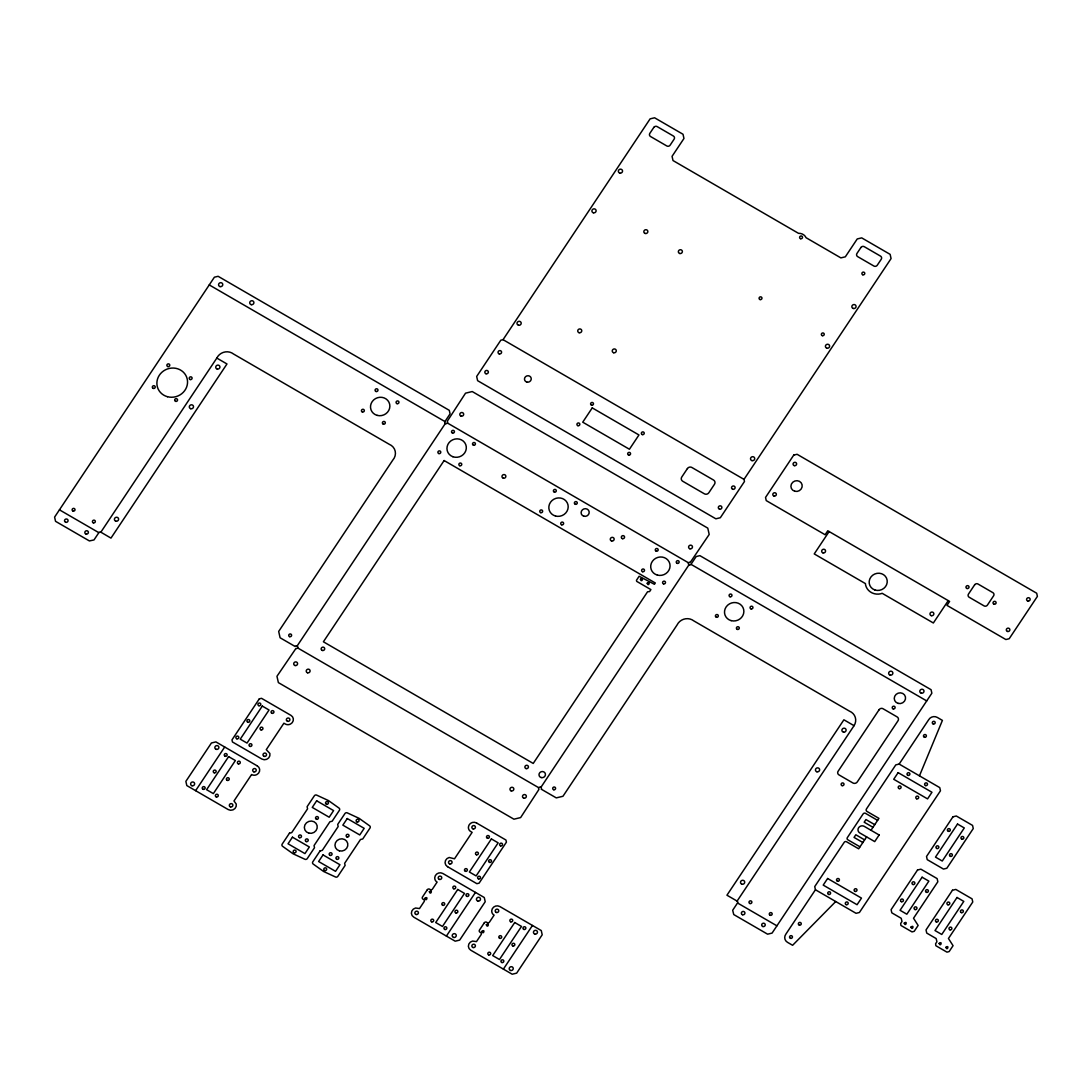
<?xml version="1.0" encoding="UTF-8"?>
<svg xmlns="http://www.w3.org/2000/svg" width="1092" height="1092" viewBox="0 0 1092 1092"><rect width="100%" height="100%" fill="white"/><g stroke="black" fill="none" stroke-linecap="round" stroke-linejoin="round"><path stroke-width="1.5" d="M919.45 775.852L942.41 720.392L937.264 717.403A6.115 5.733 -20.2 0 0 928.664 719.751L899.153 764.072L895.795 764.878L866.447 808.954A1.938 1.815 -20.2 0 0 867.007 811.452L878.937 818.372L871.007 830.275M689.284 564.864L688.956 564.701A1.461 1.379 -20.2 0 1 688.52 562.994L688.643 562.789M690.99 564.332L696.164 556.551L699.863 555.637L931.067 689.694L931.858 693.202L772.071 933.1L767.594 934.179L733.756 914.564L732.677 910.264L737.523 902.988A1.461 1.379 -20.2 0 0 737.1 901.091L854.053 725.689A10.784 10.115 -20.2 0 0 849.521 711.179L693.843 620.911A10.784 10.115 -20.2 0 0 677.081 624.952L562.967 796.273L556.265 797.883L541.236 789.175A1.461 1.379 -20.2 0 0 540.909 787.346L689.025 564.741A1.461 1.379 -20.2 0 0 690.99 564.332L926.712 700.914M445.359 423.464L297.133 645.986A1.461 1.379 -20.2 0 0 295.127 646.478L280.098 637.769L278.678 631.435L392.792 460.114A10.784 10.115 -20.2 0 0 389.257 444.308L233.579 354.04A10.784 10.115 -20.2 0 0 216.817 358.08L100.846 532.186A1.461 1.379 -20.2 0 0 98.84 532.664L93.994 539.939L89.394 540.936L55.542 521.321L54.6 517.103L214.387 277.204L218.113 276.303L449.276 410.333L450.068 413.854L444.935 421.567A1.461 1.379 -20.2 0 0 445.249 423.396A1.461 1.379 -20.2 0 0 447.215 423.177A1.461 1.379 -20.2 0 0 447.229 421.307L465.533 393.175L472.235 391.55L707.78 528.132L709.199 534.452L690.349 562.257A1.461 1.379 -20.2 0 0 688.52 562.994M195.618 790.663L224.693 747.01M503.043 339.667L650.122 118.851L654.586 117.786L683.019 134.261L683.961 138.479L672.058 156.333L673.013 160.551L798.498 233.319A8.19 7.685 -20.2 0 1 806.087 237.715L840.867 257.889L845.344 256.811L857.234 238.943L861.711 237.879L890.13 254.354L891.072 258.572L744.007 479.374L744.485 481.49L720.338 517.731L715.861 518.809L477.613 380.671L476.672 376.453L500.818 340.199L503.043 339.667L744.007 479.374M446.396 936.076L475.47 892.41M503.385 969.123L532.459 925.456M829.128 531.558L814.236 553.917L865.465 583.619L865.56 584.875A13.022 12.203 -20.2 0 0 880.875 593.761L882.131 593.284L933.36 622.986L948.252 600.627M866.598 836.895L858.667 848.798L846.396 841.686A1.679 1.57 -20.2 0 0 844.225 842.314L814.728 886.595L815.437 889.762L785.912 934.083A6.115 5.733 -20.2 0 0 787.468 942.314L792.615 945.29L835.735 901.528M257.18 765.861L257.316 765.929A5.283 4.955 -20.2 0 1 256.838 774.583L255.542 775.074A5.283 4.955 -20.2 0 1 251.597 774.528L233.975 800.982L236.241 804.053A5.283 4.955 -20.2 0 1 228.242 809.582L186.814 785.571L185.872 781.353L211.425 742.983L215.902 741.905L257.18 765.847M447.57 866.679L447.433 866.611A5.283 4.955 -20.2 0 1 449.208 857.479L454.504 858.803L472.126 832.35L470.775 831.558A5.283 4.955 -20.2 0 1 468.509 828.5L468.4 827.204A5.283 4.955 -20.2 0 1 476.508 822.958L476.631 823.054M209.255 284.916L444.935 421.567M447.365 422.986L688.602 562.858M854.053 725.689L843.898 719.792L726.944 895.208L737.1 901.091M216.817 358.08L226.972 363.964L110.974 538.11L100.846 532.186M899.153 764.072L939.762 787.619L940.471 790.785L859.404 912.502L856.046 913.308L815.437 889.762M877.613 820.351L865.519 813.349A1.734 1.638 -20.2 0 0 863.13 813.922L847.406 837.537A1.665 1.556 -20.2 0 0 847.829 839.775L859.991 846.819M874.747 824.651L865.942 819.56L864.182 822.208L872.986 827.299M864.605 839.871L855.814 834.766L854.053 837.414L862.844 842.519M59.446 509.827L98.84 532.664M297.57 647.884L538.793 787.755M737.523 902.988L776.917 925.825M476.644 823.04L505.951 840.035L506.429 842.137L479.101 883.155L476.876 883.687L447.57 866.693M540.909 787.346A1.461 1.379 -20.2 0 0 538.957 787.564A1.461 1.379 -20.2 0 0 538.929 789.434L520.625 817.58L513.923 819.191L278.378 682.609L276.959 676.289L295.891 648.512A1.461 1.379 -20.2 0 0 297.679 647.679A1.461 1.379 -20.2 0 0 297.024 645.932M424.952 898.32C426.249 902.756 428.665 895.222 424.952 898.32M429.361 891.714C430.657 896.15 433.074 888.601 429.361 891.714M481.941 931.367C483.237 935.803 485.653 928.268 481.941 931.367M486.35 924.747C487.646 929.196 490.062 921.648 486.35 924.747M647.215 583.224C648.512 587.66 650.914 580.125 647.215 583.224M904.231 923.136C905.527 927.586 907.93 920.037 904.231 923.136M911.001 927.067C912.298 931.503 914.7 923.968 911.001 927.067M939.147 943.392C940.444 947.829 942.86 940.294 939.147 943.392M945.918 947.324C947.214 951.76 949.631 944.211 945.918 947.324M640.458 579.265C641.591 583.742 644.266 576.276 640.458 579.265M259.309 698.853L231.982 739.871L232.46 741.973L261.903 759.049A5.283 4.955 -20.2 0 0 269.901 753.507L266.284 749.658L283.906 723.204L285.258 723.982A5.283 4.955 -20.2 0 0 289.203 724.528L290.499 724.051A5.283 4.955 -20.2 0 0 290.977 715.383L261.534 698.32L259.309 698.853M228.61 756.619L206.593 789.693L213.35 793.611L235.381 760.537L228.61 756.619M262.285 706.074L240.254 739.161L247.01 743.079L269.041 710.005L262.285 706.074M653.808 127.409L649.836 133.361A2.443 2.293 -20.2 0 0 650.545 136.527L666.789 145.946A2.443 2.293 -20.2 0 0 670.147 145.14L674.105 139.189A2.443 2.293 -20.2 0 0 673.395 136.022L657.152 126.604A2.443 2.293 -20.2 0 0 653.808 127.409M444.116 460.537L323.396 641.782L533.224 763.444L647.556 591.782L649.576 591.577L650.9 589.598L636.704 581.367L636.459 580.275L639.134 576.262L654.422 584.302L655.296 582.978L444.116 460.537M289.476 833.169L282.2 844.075A1.788 1.679 -20.2 0 0 282.596 846.314L293.093 853.794L304.927 859.268A1.788 1.679 -20.2 0 0 307.248 858.599L314.51 847.692L314.046 845.577L329.907 821.771L332.145 821.225L339.407 810.319A1.788 1.679 -20.2 0 0 339.011 808.08L328.515 800.6L316.68 795.126A1.788 1.679 -20.2 0 0 314.36 795.795L307.098 806.701L307.575 808.817L291.714 832.623L289.476 833.169M292.438 837.182L288.029 843.788L304.941 853.603L309.35 846.982L292.438 837.182M316.666 800.791L312.257 807.411L329.183 817.226L333.592 810.605L316.666 800.791M592.246 407.889L582.732 422.181L629.429 449.249L638.957 434.971L592.246 407.889M320.065 850.9L312.803 861.82A1.788 1.679 -20.2 0 0 313.186 864.045L323.682 871.525L335.531 876.999A1.788 1.679 -20.2 0 0 337.837 876.344L345.113 865.424L344.635 863.322L360.497 839.502L362.735 838.97L369.997 828.05A1.788 1.679 -20.2 0 0 369.615 825.825L359.118 818.345L347.27 812.871A1.788 1.679 -20.2 0 0 344.963 813.526L337.687 824.446L338.165 826.548L322.304 850.368L320.065 850.9M323.027 854.913L318.618 861.533L335.544 871.334L339.953 864.727L323.027 854.913M347.256 818.536L342.847 825.143L359.773 834.957L364.182 828.337L347.256 818.536M687.414 468.564L681.763 477.04A3.249 3.058 -20.2 0 0 682.718 481.244L704.367 493.802A3.249 3.058 -20.2 0 0 708.844 492.738L714.482 484.261A3.249 3.058 -20.2 0 0 713.54 480.043L691.878 467.485A3.249 3.058 -20.2 0 0 687.414 468.564M427.341 889.721L422.495 896.996A1.624 1.529 -20.2 0 0 422.973 899.112L423.641 899.508A1.624 1.529 -20.2 0 1 424.119 901.61L419.492 908.558L415.547 908.012A5.283 4.955 -20.2 0 0 413.772 917.157L455.187 941.181L459.664 940.103L485.217 901.733L484.275 897.515L442.847 873.491A5.283 4.955 -20.2 0 0 434.739 877.736L434.848 879.033A5.283 4.955 -20.2 0 0 437.114 882.09L432.487 889.038A1.624 1.529 -20.2 0 1 430.262 889.584L429.579 889.188A1.624 1.529 -20.2 0 0 427.341 889.721M860.919 247.502L856.961 253.453A2.443 2.293 -20.2 0 0 857.657 256.62L873.914 266.038A2.443 2.293 -20.2 0 0 877.258 265.233L881.23 259.282A2.443 2.293 -20.2 0 0 880.521 256.115L864.277 246.696A2.443 2.293 -20.2 0 0 860.919 247.502M457.739 889.461L435.708 922.535L442.465 926.466L464.496 893.393L457.739 889.461M491.4 838.929L469.369 872.003L476.139 875.921L498.157 842.847L491.4 838.929M793.734 455.105L765.533 497.433L766.243 500.6L825.129 534.739L827.777 530.767L949.603 601.419L946.969 605.377L1005.855 639.53L1009.199 638.724L1037.4 596.382L1036.69 593.229L797.078 454.286L793.734 455.105M484.343 922.767L479.484 930.043A1.624 1.529 -20.2 0 0 479.961 932.159L480.644 932.554A1.624 1.529 -20.2 0 1 481.108 934.656L476.481 941.604L472.536 941.058A5.283 4.955 -20.2 0 0 470.761 950.204L512.189 974.214L516.653 973.149L542.205 934.779L541.263 930.561L499.836 906.537A5.283 4.955 -20.2 0 0 491.728 910.783L491.837 912.079A5.283 4.955 -20.2 0 0 494.103 915.137L489.489 922.085A1.624 1.529 -20.2 0 1 487.25 922.631L486.568 922.235A1.624 1.529 -20.2 0 0 484.343 922.767M514.728 922.508L492.697 955.582L499.467 959.513L521.498 926.439L514.728 922.508M878.91 710.018L838.369 770.87A2.88 2.703 -20.2 0 0 839.311 775.088L852.852 782.937A3.194 3.003 -20.2 0 0 857.329 781.858L897.856 721.007A3.03 2.839 -20.2 0 0 896.914 716.789L883.373 708.94A2.894 2.716 -20.2 0 0 878.91 710.018M974.637 584.821L968.467 594.089A2.443 2.293 -20.2 0 0 969.177 597.242L984.069 605.883A2.443 2.293 -20.2 0 0 987.427 605.077L993.597 595.809A2.443 2.293 -20.2 0 0 992.887 592.656L977.995 584.015A2.443 2.293 -20.2 0 0 974.637 584.821M827.627 878.487L823.218 885.107L857.07 904.722L861.479 898.115L827.627 878.487M898.129 772.645L893.72 779.265L927.558 798.894L931.967 792.273L898.129 772.645M879.128 834.984L874.719 841.604L859.827 832.964A4.068 3.808 -20.2 0 1 858.64 827.695A4.068 3.808 -20.2 0 1 864.236 826.357L879.128 834.984M917.539 869.983L891.099 909.677L891.809 912.83L901.214 918.29L901.992 921.498L900.668 923.477L900.927 925.456L912.025 931.899L914.209 931.326L918.126 925.443L913.526 918.249L937.837 881.763L937.127 878.596L920.884 869.177L917.539 869.983M952.961 816.802L926.521 856.497L927.231 859.65L943.474 869.068L946.832 868.263L973.259 828.569L972.562 825.416L956.305 815.997L952.961 816.802M922.098 877.217L900.067 910.291L906.838 914.209L928.869 881.135L922.098 877.217M957.52 824.037L935.489 857.111L942.259 861.028L964.291 827.954L957.52 824.037M952.456 890.239L926.03 929.92L926.739 933.087L936.144 938.547L936.922 941.741L935.598 943.734L935.858 945.713L946.955 952.142L949.139 951.582L953.057 945.686L948.457 938.506L972.767 902.006L972.057 898.852L955.814 889.434L952.456 890.239M957.029 897.474L934.998 930.548L941.768 934.465L963.799 901.391L957.029 897.474M431.804 921.866A1.461 1.379 -20.2 0 0 433.674 920.201A1.461 1.379 -20.2 0 0 431.285 919.546A1.461 1.379 -20.2 0 0 431.804 921.866M439.434 879.429A1.788 1.679 -20.2 0 0 441.714 877.381A1.788 1.679 -20.2 0 0 438.793 876.589A1.788 1.679 -20.2 0 0 439.434 879.429M416.079 914.482A1.788 1.679 -20.2 0 0 418.373 912.434A1.788 1.679 -20.2 0 0 415.438 911.643A1.788 1.679 -20.2 0 0 416.079 914.482M453.835 888.792A1.461 1.379 -20.2 0 0 455.705 887.127A1.461 1.379 -20.2 0 0 453.303 886.472A1.461 1.379 -20.2 0 0 453.835 888.792M442.82 905.336A1.461 1.379 -20.2 0 0 444.69 903.657A1.461 1.379 -20.2 0 0 442.287 903.016A1.461 1.379 -20.2 0 0 442.82 905.336M444.935 929.483A1.461 1.379 -20.2 0 0 446.805 927.804A1.461 1.379 -20.2 0 0 444.417 927.163A1.461 1.379 -20.2 0 0 444.935 929.483M455.951 912.953A1.461 1.379 -20.2 0 0 457.821 911.274A1.461 1.379 -20.2 0 0 455.419 910.619A1.461 1.379 -20.2 0 0 455.951 912.953M466.967 896.409A1.461 1.379 -20.2 0 0 468.837 894.73A1.461 1.379 -20.2 0 0 466.434 894.089A1.461 1.379 -20.2 0 0 466.967 896.409M453.603 937.427A2.034 1.911 -20.2 0 0 456.21 935.093A2.034 1.911 -20.2 0 0 452.88 934.192A2.034 1.911 -20.2 0 0 453.603 937.427M477.832 901.05A2.034 1.911 -20.2 0 0 480.439 898.716A2.034 1.911 -20.2 0 0 477.108 897.815A2.034 1.911 -20.2 0 0 477.832 901.05M438.875 453.576A1.461 1.379 -20.2 0 0 440.745 451.897A1.461 1.379 -20.2 0 0 438.356 451.255A1.461 1.379 -20.2 0 0 438.875 453.576M459.787 465.724A1.461 1.379 -20.2 0 0 461.739 464.141A1.461 1.379 -20.2 0 0 459.391 463.377A1.461 1.379 -20.2 0 0 459.787 465.724M452.525 433.074A1.461 1.379 -20.2 0 0 454.408 431.395A1.461 1.379 -20.2 0 0 452.006 430.753A1.461 1.379 -20.2 0 0 452.525 433.074M473.505 445.236A1.461 1.379 -20.2 0 0 475.389 443.557A1.461 1.379 -20.2 0 0 472.986 442.915A1.461 1.379 -20.2 0 0 473.505 445.236M541.209 777.572A3.249 3.058 -20.2 0 0 545.372 773.846A3.249 3.058 -20.2 0 0 540.049 772.413A3.249 3.058 -20.2 0 0 541.209 777.572M731.176 620.638A9.76 9.159 -20.2 0 0 743.666 609.472A9.76 9.159 -20.2 0 0 727.709 605.145A9.76 9.159 -20.2 0 0 731.176 620.638M716.407 617.253A1.461 1.379 -20.2 0 0 718.29 615.574A1.461 1.379 -20.2 0 0 715.888 614.933A1.461 1.379 -20.2 0 0 716.407 617.253M737.4 629.415A1.461 1.379 -20.2 0 0 739.27 627.75A1.461 1.379 -20.2 0 0 736.882 627.095A1.461 1.379 -20.2 0 0 737.4 629.415M751.05 608.913A1.461 1.379 -20.2 0 0 752.92 607.234A1.461 1.379 -20.2 0 0 750.532 606.592A1.461 1.379 -20.2 0 0 751.05 608.913M730.07 596.751A1.461 1.379 -20.2 0 0 731.94 595.072A1.461 1.379 -20.2 0 0 729.552 594.43A1.461 1.379 -20.2 0 0 730.07 596.751M749.931 903.534A1.461 1.379 -20.2 0 0 751.856 901.91A1.461 1.379 -20.2 0 0 749.481 901.2A1.461 1.379 -20.2 0 0 749.931 903.534M770.256 915.314A1.461 1.379 -20.2 0 0 772.153 913.663A1.461 1.379 -20.2 0 0 769.764 912.98A1.461 1.379 -20.2 0 0 770.256 915.314M452.88 456.729A9.76 9.159 -20.2 0 0 466.257 446.546A9.76 9.159 -20.2 0 0 450.778 440.963A9.76 9.159 -20.2 0 0 452.88 456.729M677.381 563.404A1.461 1.379 -20.2 0 0 679.087 561.561A1.461 1.379 -20.2 0 0 676.63 561.138A1.461 1.379 -20.2 0 0 677.381 563.404M663.581 583.879A1.461 1.379 -20.2 0 0 665.465 582.2A1.461 1.379 -20.2 0 0 663.062 581.545A1.461 1.379 -20.2 0 0 663.581 583.879M642.601 571.703A1.461 1.379 -20.2 0 0 644.471 570.038A1.461 1.379 -20.2 0 0 642.082 569.382A1.461 1.379 -20.2 0 0 642.601 571.703M656.265 551.201A1.461 1.379 -20.2 0 0 658.135 549.522A1.461 1.379 -20.2 0 0 655.746 548.88A1.461 1.379 -20.2 0 0 656.265 551.201M657.37 575.088A9.76 9.159 -20.2 0 0 669.86 563.922A9.76 9.159 -20.2 0 0 653.903 559.595A9.76 9.159 -20.2 0 0 657.37 575.088M322.372 650.463A1.788 1.679 -20.2 0 0 324.665 648.416A1.788 1.679 -20.2 0 0 321.731 647.624A1.788 1.679 -20.2 0 0 322.372 650.463M526.098 768.591A1.788 1.679 -20.2 0 0 528.392 766.543A1.788 1.679 -20.2 0 0 525.47 765.751A1.788 1.679 -20.2 0 0 526.098 768.591M555.5 516.025A9.76 9.159 -20.2 0 0 567.99 504.859A9.76 9.159 -20.2 0 0 552.033 500.532A9.76 9.159 -20.2 0 0 555.5 516.025M561.725 524.815A1.461 1.379 -20.2 0 0 563.595 523.136A1.461 1.379 -20.2 0 0 561.192 522.481A1.461 1.379 -20.2 0 0 561.725 524.815M540.731 512.639A1.461 1.379 -20.2 0 0 542.615 510.974A1.461 1.379 -20.2 0 0 540.212 510.319A1.461 1.379 -20.2 0 0 540.731 512.639M554.395 492.137A1.461 1.379 -20.2 0 0 556.265 490.458A1.461 1.379 -20.2 0 0 553.876 489.817A1.461 1.379 -20.2 0 0 554.395 492.137M575.375 504.299A1.461 1.379 -20.2 0 0 577.245 502.634A1.461 1.379 -20.2 0 0 574.856 501.979A1.461 1.379 -20.2 0 0 575.375 504.299M503.316 478.187A1.952 1.829 -20.2 0 0 505.814 475.948A1.952 1.829 -20.2 0 0 502.62 475.088A1.952 1.829 -20.2 0 0 503.316 478.187M611.616 540.977A1.952 1.829 -20.2 0 0 614.113 538.738A1.952 1.829 -20.2 0 0 610.919 537.878A1.952 1.829 -20.2 0 0 611.616 540.977M553.835 789.762A1.461 1.379 -20.2 0 0 555.514 787.905A1.461 1.379 -20.2 0 0 553.043 787.523A1.461 1.379 -20.2 0 0 553.835 789.762M893.215 708.899A1.461 1.379 -20.2 0 0 895.085 707.234A1.461 1.379 -20.2 0 0 892.696 706.579A1.461 1.379 -20.2 0 0 893.215 708.899M842.109 785.639A1.461 1.379 -20.2 0 0 843.979 783.96A1.461 1.379 -20.2 0 0 841.591 783.319A1.461 1.379 -20.2 0 0 842.109 785.639M898.143 703.398A5.692 5.337 -20.2 0 0 905.432 696.873A5.692 5.337 -20.2 0 0 896.122 694.362A5.692 5.337 -20.2 0 0 898.143 703.398M689.926 548.785A1.952 1.829 -20.2 0 0 692.424 546.546A1.952 1.829 -20.2 0 0 689.229 545.686A1.952 1.829 -20.2 0 0 689.926 548.785M461.138 416.134A1.952 1.829 -20.2 0 0 463.636 413.895A1.952 1.829 -20.2 0 0 460.442 413.035A1.952 1.829 -20.2 0 0 461.138 416.134M526.808 382.063A3.413 3.208 -20.2 0 0 531.176 378.16A3.413 3.208 -20.2 0 0 525.593 376.644A3.413 3.208 -20.2 0 0 526.808 382.063M591.577 405.173A1.461 1.379 -20.2 0 0 593.447 403.508A1.461 1.379 -20.2 0 0 591.059 402.852A1.461 1.379 -20.2 0 0 591.577 405.173M628.664 455.091A1.461 1.379 -20.2 0 0 630.534 453.426A1.461 1.379 -20.2 0 0 628.146 452.77A1.461 1.379 -20.2 0 0 628.664 455.091M642.246 434.575A1.461 1.379 -20.2 0 0 644.225 433.019A1.461 1.379 -20.2 0 0 641.891 432.214A1.461 1.379 -20.2 0 0 642.246 434.575M577.914 425.675A1.461 1.379 -20.2 0 0 579.797 423.996A1.461 1.379 -20.2 0 0 577.395 423.355A1.461 1.379 -20.2 0 0 577.914 425.675M583.906 516.229A4.068 3.808 -20.2 0 0 589.107 511.575A4.068 3.808 -20.2 0 0 582.459 509.773A4.068 3.808 -20.2 0 0 583.906 516.229M622.454 538.656A1.624 1.529 -20.2 0 0 624.528 536.786A1.624 1.529 -20.2 0 0 621.867 536.063A1.624 1.529 -20.2 0 0 622.454 538.656M511.056 790.826A1.952 1.829 -20.2 0 0 513.827 788.915A1.952 1.829 -20.2 0 0 510.81 787.646A1.952 1.829 -20.2 0 0 511.056 790.826M307.562 672.781A1.952 1.829 -20.2 0 0 310.06 670.543A1.952 1.829 -20.2 0 0 306.866 669.683A1.952 1.829 -20.2 0 0 307.562 672.781M523.819 798.17A1.952 1.829 -20.2 0 0 526.317 795.932A1.952 1.829 -20.2 0 0 523.123 795.072A1.952 1.829 -20.2 0 0 523.819 798.17M295.045 665.519A1.952 1.829 -20.2 0 0 297.543 663.281A1.952 1.829 -20.2 0 0 294.349 662.421A1.952 1.829 -20.2 0 0 295.045 665.519M115.834 521.171A2.116 1.979 -20.2 0 0 118.564 518.768A2.116 1.979 -20.2 0 0 115.11 517.813A2.116 1.979 -20.2 0 0 115.834 521.171M190.677 408.695A2.116 1.979 -20.2 0 0 193.475 406.374A2.116 1.979 -20.2 0 0 190.063 405.309A2.116 1.979 -20.2 0 0 190.677 408.695M217.185 369.028A2.116 1.979 -20.2 0 0 219.888 366.612A2.116 1.979 -20.2 0 0 216.434 365.67A2.116 1.979 -20.2 0 0 217.185 369.028M843.57 732.145A2.116 1.979 -20.2 0 0 846.013 729.483A2.116 1.979 -20.2 0 0 842.451 728.896A2.116 1.979 -20.2 0 0 843.57 732.145M816.939 771.785A2.116 1.979 -20.2 0 0 819.587 769.314A2.116 1.979 -20.2 0 0 816.106 768.454A2.116 1.979 -20.2 0 0 816.939 771.785M741.686 884.111A2.116 1.979 -20.2 0 0 744.703 882.049A2.116 1.979 -20.2 0 0 741.427 880.671A2.116 1.979 -20.2 0 0 741.686 884.111M86.118 534.084A1.788 1.679 -20.2 0 0 88.329 531.968A1.788 1.679 -20.2 0 0 85.367 531.272A1.788 1.679 -20.2 0 0 86.118 534.084M65.738 522.304A1.788 1.679 -20.2 0 0 68.032 520.256A1.788 1.679 -20.2 0 0 65.111 519.464A1.788 1.679 -20.2 0 0 65.738 522.304M742.505 914.727A1.788 1.679 -20.2 0 0 744.908 912.803A1.788 1.679 -20.2 0 0 742.041 911.847A1.788 1.679 -20.2 0 0 742.505 914.727M762.803 926.507A1.788 1.679 -20.2 0 0 765.219 924.583A1.788 1.679 -20.2 0 0 762.352 923.627A1.788 1.679 -20.2 0 0 762.803 926.507M890.212 675.143A2.116 1.979 -20.2 0 0 892.792 672.604A2.116 1.979 -20.2 0 0 889.27 671.839A2.116 1.979 -20.2 0 0 890.212 675.143M921.293 693.188A2.116 1.979 -20.2 0 0 923.941 690.717A2.116 1.979 -20.2 0 0 920.46 689.844A2.116 1.979 -20.2 0 0 921.293 693.188M251.365 304.682A2.116 1.979 -20.2 0 0 253.808 302.034A2.116 1.979 -20.2 0 0 250.259 301.433A2.116 1.979 -20.2 0 0 251.365 304.682M220.024 286.595A2.116 1.979 -20.2 0 0 222.727 284.166A2.116 1.979 -20.2 0 0 219.274 283.238A2.116 1.979 -20.2 0 0 220.024 286.595M73.028 511.056A1.461 1.379 -20.2 0 0 75.007 509.5A1.461 1.379 -20.2 0 0 72.673 508.708A1.461 1.379 -20.2 0 0 73.028 511.056M93.298 522.822A1.461 1.379 -20.2 0 0 95.318 521.321A1.461 1.379 -20.2 0 0 93.011 520.447A1.461 1.379 -20.2 0 0 93.298 522.822M376.071 391.496A1.461 1.379 -20.2 0 0 377.955 389.817A1.461 1.379 -20.2 0 0 375.552 389.175A1.461 1.379 -20.2 0 0 376.071 391.496M397.065 403.658A1.461 1.379 -20.2 0 0 398.935 401.979A1.461 1.379 -20.2 0 0 396.532 401.337A1.461 1.379 -20.2 0 0 397.065 403.658M362.38 411.984A1.461 1.379 -20.2 0 0 364.305 410.36A1.461 1.379 -20.2 0 0 361.93 409.65A1.461 1.379 -20.2 0 0 362.38 411.984M383.278 424.133A1.461 1.379 -20.2 0 0 385.299 422.604A1.461 1.379 -20.2 0 0 382.978 421.758A1.461 1.379 -20.2 0 0 383.278 424.133M377.19 415.383A9.76 9.159 -20.2 0 0 389.667 404.217A9.76 9.159 -20.2 0 0 373.71 399.89A9.76 9.159 -20.2 0 0 377.19 415.383M289.639 636.65A1.461 1.379 -20.2 0 0 291.591 635.08A1.461 1.379 -20.2 0 0 289.243 634.302A1.461 1.379 -20.2 0 0 289.639 636.65M190.199 379.538A1.461 1.379 -20.2 0 0 192.069 377.859A1.461 1.379 -20.2 0 0 189.68 377.218A1.461 1.379 -20.2 0 0 190.199 379.538M167.445 396.71A15.452 14.496 -20.2 0 0 187.223 379.033A15.452 14.496 -20.2 0 0 161.957 372.195A15.452 14.496 -20.2 0 0 167.445 396.71M153.317 388.411A1.461 1.379 -20.2 0 0 155.201 386.745A1.461 1.379 -20.2 0 0 152.812 386.09A1.461 1.379 -20.2 0 0 153.317 388.411M175.675 401.378A1.461 1.379 -20.2 0 0 177.518 399.672A1.461 1.379 -20.2 0 0 175.116 399.058A1.461 1.379 -20.2 0 0 175.675 401.378M167.854 366.584A1.461 1.379 -20.2 0 0 169.738 364.905A1.461 1.379 -20.2 0 0 167.335 364.264A1.461 1.379 -20.2 0 0 167.854 366.584M931.312 615.67A1.952 1.829 -20.2 0 0 933.81 613.445A1.952 1.829 -20.2 0 0 930.616 612.571A1.952 1.829 -20.2 0 0 931.312 615.67M822.958 552.866A1.952 1.829 -20.2 0 0 825.525 550.696A1.952 1.829 -20.2 0 0 822.358 549.74A1.952 1.829 -20.2 0 0 822.958 552.866M874.828 589.953A9.105 8.545 -20.2 0 0 887.154 580.262A9.105 8.545 -20.2 0 0 872.617 575.279A9.105 8.545 -20.2 0 0 874.828 589.953M774.091 496.068A1.788 1.679 -20.2 0 0 776.303 493.953A1.788 1.679 -20.2 0 0 773.341 493.256A1.788 1.679 -20.2 0 0 774.091 496.068M794.293 465.629A1.788 1.679 -20.2 0 0 796.587 463.581A1.788 1.679 -20.2 0 0 793.652 462.79A1.788 1.679 -20.2 0 0 794.293 465.629M1027.804 601.023A1.788 1.679 -20.2 0 0 1030.097 598.976A1.788 1.679 -20.2 0 0 1027.176 598.184A1.788 1.679 -20.2 0 0 1027.804 601.023M1007.534 631.449A1.788 1.679 -20.2 0 0 1009.827 629.402A1.788 1.679 -20.2 0 0 1006.906 628.61A1.788 1.679 -20.2 0 0 1007.534 631.449M794.799 491.263A5.692 5.337 -20.2 0 0 802.088 484.752A5.692 5.337 -20.2 0 0 792.778 482.227A5.692 5.337 -20.2 0 0 794.799 491.263M967.021 588.506A1.542 1.447 -20.2 0 0 969 586.732A1.542 1.447 -20.2 0 0 966.475 586.049A1.542 1.447 -20.2 0 0 967.021 588.506M994.089 604.204A1.542 1.447 -20.2 0 0 996.068 602.429A1.542 1.447 -20.2 0 0 993.543 601.747A1.542 1.447 -20.2 0 0 994.089 604.204M907.998 775.388A1.461 1.379 -20.2 0 0 909.868 773.709A1.461 1.379 -20.2 0 0 907.479 773.068A1.461 1.379 -20.2 0 0 907.998 775.388M925.593 785.585A1.461 1.379 -20.2 0 0 927.477 783.919A1.461 1.379 -20.2 0 0 925.074 783.264A1.461 1.379 -20.2 0 0 925.593 785.585M916.666 798.784A1.461 1.379 -20.2 0 0 918.686 797.269A1.461 1.379 -20.2 0 0 916.365 796.409A1.461 1.379 -20.2 0 0 916.666 798.784M899.248 788.629A1.461 1.379 -20.2 0 0 901.05 786.882A1.461 1.379 -20.2 0 0 898.62 786.336A1.461 1.379 -20.2 0 0 899.248 788.629M837.509 881.23A1.461 1.379 -20.2 0 0 839.379 879.551A1.461 1.379 -20.2 0 0 836.991 878.896A1.461 1.379 -20.2 0 0 837.509 881.23M855.104 891.427A1.461 1.379 -20.2 0 0 856.974 889.748A1.461 1.379 -20.2 0 0 854.586 889.106A1.461 1.379 -20.2 0 0 855.104 891.427M846.204 904.64A1.461 1.379 -20.2 0 0 848.184 903.07A1.461 1.379 -20.2 0 0 845.836 902.279A1.461 1.379 -20.2 0 0 846.204 904.64M828.692 894.457A1.461 1.379 -20.2 0 0 830.562 892.778A1.461 1.379 -20.2 0 0 828.173 892.137A1.461 1.379 -20.2 0 0 828.692 894.457M926.521 892.369A1.461 1.379 -20.2 0 0 928.391 890.703A1.461 1.379 -20.2 0 0 925.989 890.048A1.461 1.379 -20.2 0 0 926.521 892.369M915.055 909.568A1.461 1.379 -20.2 0 0 916.939 907.902A1.461 1.379 -20.2 0 0 914.536 907.247A1.461 1.379 -20.2 0 0 915.055 909.568M901.405 901.678A1.461 1.379 -20.2 0 0 903.412 900.177A1.461 1.379 -20.2 0 0 901.105 899.317A1.461 1.379 -20.2 0 0 901.405 901.678M913.048 884.534A1.461 1.379 -20.2 0 0 914.837 882.786A1.461 1.379 -20.2 0 0 912.407 882.24A1.461 1.379 -20.2 0 0 913.048 884.534M961.943 839.188A1.461 1.379 -20.2 0 0 963.813 837.509A1.461 1.379 -20.2 0 0 961.424 836.868A1.461 1.379 -20.2 0 0 961.943 839.188M950.49 856.387A1.461 1.379 -20.2 0 0 952.361 854.708A1.461 1.379 -20.2 0 0 949.958 854.067A1.461 1.379 -20.2 0 0 950.49 856.387M936.827 848.498A1.461 1.379 -20.2 0 0 938.847 846.982A1.461 1.379 -20.2 0 0 936.527 846.136A1.461 1.379 -20.2 0 0 936.827 848.498M948.47 831.353A1.461 1.379 -20.2 0 0 950.258 829.606A1.461 1.379 -20.2 0 0 947.829 829.06A1.461 1.379 -20.2 0 0 948.47 831.353M933.291 724.023A1.461 1.379 -20.2 0 0 935.162 722.358A1.461 1.379 -20.2 0 0 932.773 721.703A1.461 1.379 -20.2 0 0 933.291 724.023M924.474 737.264A1.461 1.379 -20.2 0 0 926.357 735.585A1.461 1.379 -20.2 0 0 923.955 734.93A1.461 1.379 -20.2 0 0 924.474 737.264M799.358 925.129A1.461 1.379 -20.2 0 0 801.228 923.45A1.461 1.379 -20.2 0 0 798.825 922.795A1.461 1.379 -20.2 0 0 799.358 925.129M790.54 938.356A1.461 1.379 -20.2 0 0 792.41 936.677A1.461 1.379 -20.2 0 0 790.021 936.035A1.461 1.379 -20.2 0 0 790.54 938.356M216.23 749.358A2.034 1.911 -20.2 0 0 218.837 747.037A2.034 1.911 -20.2 0 0 215.506 746.136A2.034 1.911 -20.2 0 0 216.23 749.358M192.001 785.735A2.034 1.911 -20.2 0 0 194.594 783.414A2.034 1.911 -20.2 0 0 191.277 782.514A2.034 1.911 -20.2 0 0 192.001 785.735M225.252 756.265A1.461 1.379 -20.2 0 0 227.122 754.586A1.461 1.379 -20.2 0 0 224.734 753.944A1.461 1.379 -20.2 0 0 225.252 756.265M214.237 772.795A1.461 1.379 -20.2 0 0 216.12 771.129A1.461 1.379 -20.2 0 0 213.718 770.474A1.461 1.379 -20.2 0 0 214.237 772.795M203.221 789.339A1.461 1.379 -20.2 0 0 205.105 787.66A1.461 1.379 -20.2 0 0 202.702 787.018A1.461 1.379 -20.2 0 0 203.221 789.339M238.384 763.881A1.461 1.379 -20.2 0 0 240.254 762.202A1.461 1.379 -20.2 0 0 237.865 761.547A1.461 1.379 -20.2 0 0 238.384 763.881M227.368 780.411A1.461 1.379 -20.2 0 0 229.238 778.732A1.461 1.379 -20.2 0 0 226.849 778.091A1.461 1.379 -20.2 0 0 227.368 780.411M216.352 796.955A1.461 1.379 -20.2 0 0 218.236 795.276A1.461 1.379 -20.2 0 0 215.834 794.635A1.461 1.379 -20.2 0 0 216.352 796.955M230.562 806.92A1.788 1.679 -20.2 0 0 232.842 804.872A1.788 1.679 -20.2 0 0 229.921 804.081A1.788 1.679 -20.2 0 0 230.562 806.92M253.904 771.853A1.788 1.679 -20.2 0 0 256.197 769.805A1.788 1.679 -20.2 0 0 253.276 769.014A1.788 1.679 -20.2 0 0 253.904 771.853M258.913 705.719A1.461 1.379 -20.2 0 0 260.783 704.053A1.461 1.379 -20.2 0 0 258.394 703.398A1.461 1.379 -20.2 0 0 258.913 705.719M247.898 722.262A1.461 1.379 -20.2 0 0 249.781 720.583A1.461 1.379 -20.2 0 0 247.379 719.942A1.461 1.379 -20.2 0 0 247.898 722.262M236.882 738.806A1.461 1.379 -20.2 0 0 238.766 737.127A1.461 1.379 -20.2 0 0 236.363 736.472A1.461 1.379 -20.2 0 0 236.882 738.806M272.045 713.335A1.461 1.379 -20.2 0 0 273.915 711.67A1.461 1.379 -20.2 0 0 271.526 711.015A1.461 1.379 -20.2 0 0 272.045 713.335M261.029 729.879A1.461 1.379 -20.2 0 0 262.913 728.2A1.461 1.379 -20.2 0 0 260.51 727.559A1.461 1.379 -20.2 0 0 261.029 729.879M250.013 746.409A1.461 1.379 -20.2 0 0 251.897 744.744A1.461 1.379 -20.2 0 0 249.495 744.089A1.461 1.379 -20.2 0 0 250.013 746.409M264.223 756.374A1.788 1.679 -20.2 0 0 266.503 754.326A1.788 1.679 -20.2 0 0 263.582 753.535A1.788 1.679 -20.2 0 0 264.223 756.374M287.565 721.321A1.788 1.679 -20.2 0 0 289.858 719.273A1.788 1.679 -20.2 0 0 286.937 718.481A1.788 1.679 -20.2 0 0 287.565 721.321M486.036 373.751A1.788 1.679 -20.2 0 0 488.329 371.703A1.788 1.679 -20.2 0 0 485.408 370.911A1.788 1.679 -20.2 0 0 486.036 373.751M499.14 353.863A1.788 1.679 -20.2 0 0 501.569 351.965A1.788 1.679 -20.2 0 0 498.716 350.982A1.788 1.679 -20.2 0 0 499.14 353.863M719.491 509.131A1.788 1.679 -20.2 0 0 721.853 507.166A1.788 1.679 -20.2 0 0 718.973 506.251A1.788 1.679 -20.2 0 0 719.491 509.131M732.773 489.298A1.788 1.679 -20.2 0 0 735.066 487.25A1.788 1.679 -20.2 0 0 732.131 486.459A1.788 1.679 -20.2 0 0 732.773 489.298M294.185 852.811A1.461 1.379 -20.2 0 0 296.055 851.132A1.461 1.379 -20.2 0 0 293.666 850.477A1.461 1.379 -20.2 0 0 294.185 852.811M326.522 804.258A1.461 1.379 -20.2 0 0 328.392 802.579A1.461 1.379 -20.2 0 0 326.003 801.924A1.461 1.379 -20.2 0 0 326.522 804.258M299.563 837.687A1.461 1.379 -20.2 0 0 301.447 836.008A1.461 1.379 -20.2 0 0 299.044 835.353A1.461 1.379 -20.2 0 0 299.563 837.687M306.21 841.563A1.461 1.379 -20.2 0 0 308.231 840.062A1.461 1.379 -20.2 0 0 305.924 839.188A1.461 1.379 -20.2 0 0 306.21 841.563M316.53 819.273A1.461 1.379 -20.2 0 0 318.4 817.594A1.461 1.379 -20.2 0 0 315.998 816.952A1.461 1.379 -20.2 0 0 316.53 819.273M308.804 833.128A6.511 6.102 -20.2 0 0 317.13 825.675A6.511 6.102 -20.2 0 0 306.483 822.795A6.511 6.102 -20.2 0 0 308.804 833.128M339.394 850.859A6.511 6.102 -20.2 0 0 347.72 843.42A6.511 6.102 -20.2 0 0 337.087 840.54A6.511 6.102 -20.2 0 0 339.394 850.859M347.12 837.004A1.461 1.379 -20.2 0 0 348.99 835.339A1.461 1.379 -20.2 0 0 346.601 834.684A1.461 1.379 -20.2 0 0 347.12 837.004M336.8 859.308A1.461 1.379 -20.2 0 0 338.834 857.807A1.461 1.379 -20.2 0 0 336.527 856.933A1.461 1.379 -20.2 0 0 336.8 859.308M330.166 855.418A1.461 1.379 -20.2 0 0 332.036 853.739A1.461 1.379 -20.2 0 0 329.647 853.098A1.461 1.379 -20.2 0 0 330.166 855.418M324.774 870.542A1.461 1.379 -20.2 0 0 326.658 868.877A1.461 1.379 -20.2 0 0 324.256 868.222A1.461 1.379 -20.2 0 0 324.774 870.542M357.125 821.989A1.461 1.379 -20.2 0 0 358.995 820.31A1.461 1.379 -20.2 0 0 356.593 819.669A1.461 1.379 -20.2 0 0 357.125 821.989M473.095 828.883A1.788 1.679 -20.2 0 0 475.375 826.835A1.788 1.679 -20.2 0 0 472.454 826.043A1.788 1.679 -20.2 0 0 473.095 828.883M449.74 863.949A1.788 1.679 -20.2 0 0 452.033 861.902A1.788 1.679 -20.2 0 0 449.099 861.11A1.788 1.679 -20.2 0 0 449.74 863.949M465.465 871.334A1.461 1.379 -20.2 0 0 467.335 869.655A1.461 1.379 -20.2 0 0 464.946 869.014A1.461 1.379 -20.2 0 0 465.465 871.334M476.481 854.79A1.461 1.379 -20.2 0 0 478.351 853.125A1.461 1.379 -20.2 0 0 475.962 852.47A1.461 1.379 -20.2 0 0 476.481 854.79M487.496 838.26A1.461 1.379 -20.2 0 0 489.366 836.581A1.461 1.379 -20.2 0 0 486.964 835.94A1.461 1.379 -20.2 0 0 487.496 838.26M478.596 878.951A1.461 1.379 -20.2 0 0 480.466 877.272A1.461 1.379 -20.2 0 0 478.078 876.617A1.461 1.379 -20.2 0 0 478.596 878.951M489.612 862.407A1.461 1.379 -20.2 0 0 491.482 860.728A1.461 1.379 -20.2 0 0 489.079 860.087A1.461 1.379 -20.2 0 0 489.612 862.407M500.627 845.877A1.461 1.379 -20.2 0 0 502.497 844.198A1.461 1.379 -20.2 0 0 500.095 843.543A1.461 1.379 -20.2 0 0 500.627 845.877M613.636 352.73A2.034 1.911 -20.2 0 0 616.243 350.395A2.034 1.911 -20.2 0 0 612.912 349.495A2.034 1.911 -20.2 0 0 613.636 352.73M579.115 332.705A2.034 1.911 -20.2 0 0 581.722 330.385A2.034 1.911 -20.2 0 0 578.391 329.484A2.034 1.911 -20.2 0 0 579.115 332.705M679.729 253.494A2.034 1.911 -20.2 0 0 682.336 251.174A2.034 1.911 -20.2 0 0 679.006 250.273A2.034 1.911 -20.2 0 0 679.729 253.494M645.044 233.429A2.034 1.911 -20.2 0 0 647.843 231.327A2.034 1.911 -20.2 0 0 644.621 230.139A2.034 1.911 -20.2 0 0 645.044 233.429M760.073 299.563A1.461 1.379 -20.2 0 0 761.943 297.884A1.461 1.379 -20.2 0 0 759.554 297.229A1.461 1.379 -20.2 0 0 760.073 299.563M800.6 238.698A1.461 1.379 -20.2 0 0 802.483 237.019A1.461 1.379 -20.2 0 0 800.081 236.377A1.461 1.379 -20.2 0 0 800.6 238.698M822.344 335.667A1.461 1.379 -20.2 0 0 824.214 333.988A1.461 1.379 -20.2 0 0 821.826 333.347A1.461 1.379 -20.2 0 0 822.344 335.667M826.658 348.102A2.116 1.979 -20.2 0 0 829.606 345.959A2.116 1.979 -20.2 0 0 826.303 344.663A2.116 1.979 -20.2 0 0 826.658 348.102M853.302 308.476A2.116 1.979 -20.2 0 0 856.019 306.06A2.116 1.979 -20.2 0 0 852.552 305.118A2.116 1.979 -20.2 0 0 853.302 308.476M862.789 274.774A1.461 1.379 -20.2 0 0 864.768 273.218A1.461 1.379 -20.2 0 0 862.434 272.427A1.461 1.379 -20.2 0 0 862.789 274.774M518.563 325.252A2.116 1.979 -20.2 0 0 521.13 322.7A2.116 1.979 -20.2 0 0 517.622 321.949A2.116 1.979 -20.2 0 0 518.563 325.252M593.352 212.776A2.116 1.979 -20.2 0 0 596.068 210.346A2.116 1.979 -20.2 0 0 592.601 209.418A2.116 1.979 -20.2 0 0 593.352 212.776M751.965 460.619A2.116 1.979 -20.2 0 0 754.681 458.203A2.116 1.979 -20.2 0 0 751.214 457.261A2.116 1.979 -20.2 0 0 751.965 460.619M619.792 173.082A2.116 1.979 -20.2 0 0 622.495 170.666A2.116 1.979 -20.2 0 0 619.041 169.724A2.116 1.979 -20.2 0 0 619.792 173.082M510.592 970.474A2.034 1.911 -20.2 0 0 513.199 968.14A2.034 1.911 -20.2 0 0 509.868 967.239A2.034 1.911 -20.2 0 0 510.592 970.474M488.793 954.913A1.461 1.379 -20.2 0 0 490.663 953.234A1.461 1.379 -20.2 0 0 488.274 952.593A1.461 1.379 -20.2 0 0 488.793 954.913M534.834 934.083A2.034 1.911 -20.2 0 0 537.428 931.763A2.034 1.911 -20.2 0 0 534.111 930.862A2.034 1.911 -20.2 0 0 534.834 934.083M496.423 912.475A1.788 1.679 -20.2 0 0 498.716 910.428A1.788 1.679 -20.2 0 0 495.782 909.636A1.788 1.679 -20.2 0 0 496.423 912.475M523.955 929.456A1.461 1.379 -20.2 0 0 525.825 927.777A1.461 1.379 -20.2 0 0 523.437 927.135A1.461 1.379 -20.2 0 0 523.955 929.456M512.94 945.986A1.461 1.379 -20.2 0 0 514.81 944.321A1.461 1.379 -20.2 0 0 512.421 943.665A1.461 1.379 -20.2 0 0 512.94 945.986M501.924 962.53A1.461 1.379 -20.2 0 0 503.794 960.851A1.461 1.379 -20.2 0 0 501.405 960.209A1.461 1.379 -20.2 0 0 501.924 962.53M510.824 921.839A1.461 1.379 -20.2 0 0 512.694 920.16A1.461 1.379 -20.2 0 0 510.305 919.519A1.461 1.379 -20.2 0 0 510.824 921.839M499.808 938.383A1.461 1.379 -20.2 0 0 501.678 936.704A1.461 1.379 -20.2 0 0 499.29 936.049A1.461 1.379 -20.2 0 0 499.808 938.383M473.068 947.528A1.788 1.679 -20.2 0 0 475.361 945.481A1.788 1.679 -20.2 0 0 472.44 944.689A1.788 1.679 -20.2 0 0 473.068 947.528M947.965 904.79A1.461 1.379 -20.2 0 0 949.767 903.043A1.461 1.379 -20.2 0 0 947.337 902.497A1.461 1.379 -20.2 0 0 947.965 904.79M936.322 921.935A1.461 1.379 -20.2 0 0 938.342 920.419A1.461 1.379 -20.2 0 0 936.035 919.573A1.461 1.379 -20.2 0 0 936.322 921.935M949.985 929.824A1.461 1.379 -20.2 0 0 951.855 928.145A1.461 1.379 -20.2 0 0 949.467 927.504A1.461 1.379 -20.2 0 0 949.985 929.824M961.438 912.625A1.461 1.379 -20.2 0 0 963.321 910.946A1.461 1.379 -20.2 0 0 960.919 910.305A1.461 1.379 -20.2 0 0 961.438 912.625"/></g></svg>
